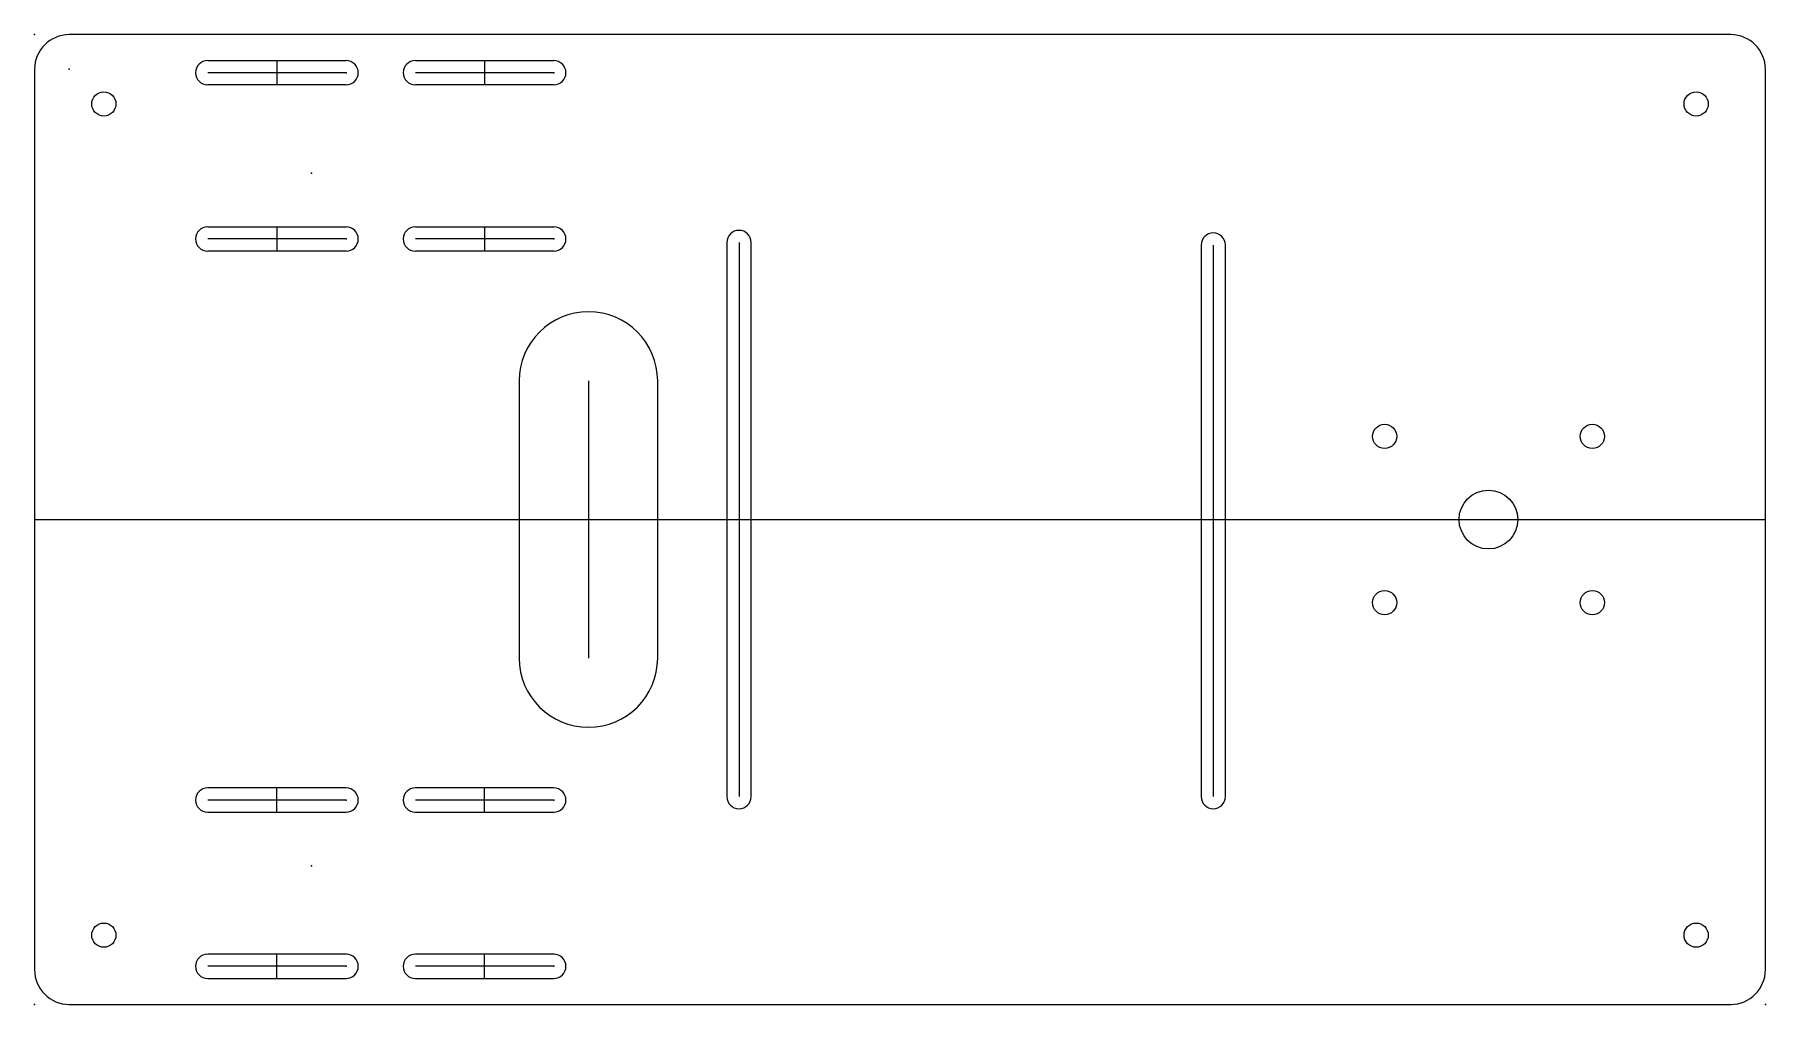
# Model space of a CAD drawing. Header units: millimetres. Extents: x -40 to 210, y -20 to 120.
import ezdxf

# ---------------------------------------------------------------- set-up
doc = ezdxf.new("R2010")
doc.units = ezdxf.units.MM
doc.header["$MEASUREMENT"] = 0
doc.layers.add('chassis_base v7_Sketch1', color=7, linetype='Continuous')

msp = doc.modelspace()

# ---------------------------------------------------------------- linework, layer by layer
at = {"layer": 'chassis_base v7_Sketch1'}
for p, q in [((204.99, 120), (-35.01, 120)), ((-40.01, 115), (-40.01, -15)), ((-15.01, 116.25), (4.99, 116.25)), ((-5.01, 116.25), (-5.01, 112.75)), ((14.99, 116.25), (34.99, 116.25)), ((24.99, 116.25), (24.99, 112.75)), ((209.99, -15), (209.99, 115)), ((4.99, 114.5), (-15.01, 114.5)), ((4.99, 112.75), (-15.01, 112.75)), ((34.99, 114.5), (14.99, 114.5)), ((34.99, 112.75), (14.99, 112.75)), ((-15.01, 92.25), (4.99, 92.25)), ((4.99, 90.5), (-15.01, 90.5)), ((-5.01, 92.25), (-5.01, 88.75)), ((14.99, 92.25), (34.99, 92.25)), ((34.99, 90.5), (14.99, 90.5)), ((24.99, 92.25), (24.99, 88.75)), ((59.99, 90), (59.99, 10)), ((61.74, 90), (61.74, 10)), ((63.49, 10), (63.49, 90)), ((4.99, 88.75), (-15.01, 88.75)), ((34.99, 88.75), (14.99, 88.75)), ((128.49, 89.62), (128.49, 10)), ((130.24, 89.62), (130.24, 10)), ((131.99, 10), (131.99, 89.62)), ((29.99, 70), (29.99, 30)), ((39.99, 70), (39.99, 30)), ((49.99, 30), (49.99, 70)), ((-40.01, 50), (209.99, 50)), ((4.99, 11.25), (-15.01, 11.25)), ((-5.01, 7.75), (-5.01, 11.25)), ((34.99, 11.25), (14.99, 11.25)), ((24.99, 7.75), (24.99, 11.25)), ((4.99, 9.5), (-15.01, 9.5)), ((-15.01, 7.75), (4.99, 7.75)), ((34.99, 9.5), (14.99, 9.5)), ((14.99, 7.75), (34.99, 7.75)), ((4.99, -12.75), (-15.01, -12.75)), ((4.99, -14.5), (-15.01, -14.5)), ((-5.01, -16.25), (-5.01, -12.75)), ((34.99, -12.75), (14.99, -12.75)), ((34.99, -14.5), (14.99, -14.5)), ((24.99, -16.25), (24.99, -12.75)), ((-15.01, -16.25), (4.99, -16.25)), ((14.99, -16.25), (34.99, -16.25)), ((-35.01, -20), (204.99, -20))]:
    msp.add_line(p, q, dxfattribs=at)
for centre, radius in [((-30.01, 110), 1.75), ((199.99, 110), 1.75), ((154.99, 62), 1.75), ((184.99, 62), 1.75), ((169.99, 50), 4.25), ((154.99, 38), 1.75), ((184.99, 38), 1.75), ((-30.01, -10), 1.75), ((199.99, -10), 1.75)]:
    msp.add_circle(centre, radius, dxfattribs=at)
for centre, radius, start, end in [((-35.01, 115), 5, 90, 180), ((204.99, 115), 5, 0, 90), ((-15.01, 114.5), 1.75, 90, 270), ((4.99, 114.5), 1.75, 270, 90), ((14.99, 114.5), 1.75, 90, 270), ((34.99, 114.5), 1.75, 270, 90), ((-15.01, 90.5), 1.75, 90, 270), ((4.99, 90.5), 1.75, 270, 90), ((14.99, 90.5), 1.75, 90, 270), ((34.99, 90.5), 1.75, 270, 90), ((61.74, 90), 1.75, 0, 180), ((130.24, 89.62), 1.75, 0, 180), ((39.99, 70), 10, 360, 180), ((39.99, 30), 10, 180, 0), ((-15.01, 9.5), 1.75, 90, 270), ((4.99, 9.5), 1.75, 270, 90), ((14.99, 9.5), 1.75, 90, 270), ((34.99, 9.5), 1.75, 270, 90), ((61.74, 10), 1.75, 180, 0), ((130.24, 10), 1.75, 180, 0), ((-35.01, -15), 5, 180, 270), ((-15.01, -14.5), 1.75, 90, 270), ((4.99, -14.5), 1.75, 270, 90), ((14.99, -14.5), 1.75, 90, 270), ((34.99, -14.5), 1.75, 270, 90), ((204.99, -15), 5, 270, 0)]:
    msp.add_arc(centre, radius, start, end, dxfattribs=at)
for p in [(-40.01, 120), (-35.01, 115), (4.99, 114.5), (34.99, 114.5), (0, 100.01), (4.99, 90.5), (34.99, 90.5), (4.99, 9.5), (34.99, 9.5), (0, 0), (0, 0), (4.99, -14.5), (34.99, -14.5), (-40.01, -20), (209.99, -20)]:
    msp.add_point(p, dxfattribs=at)

doc.saveas('drawing.dxf')
